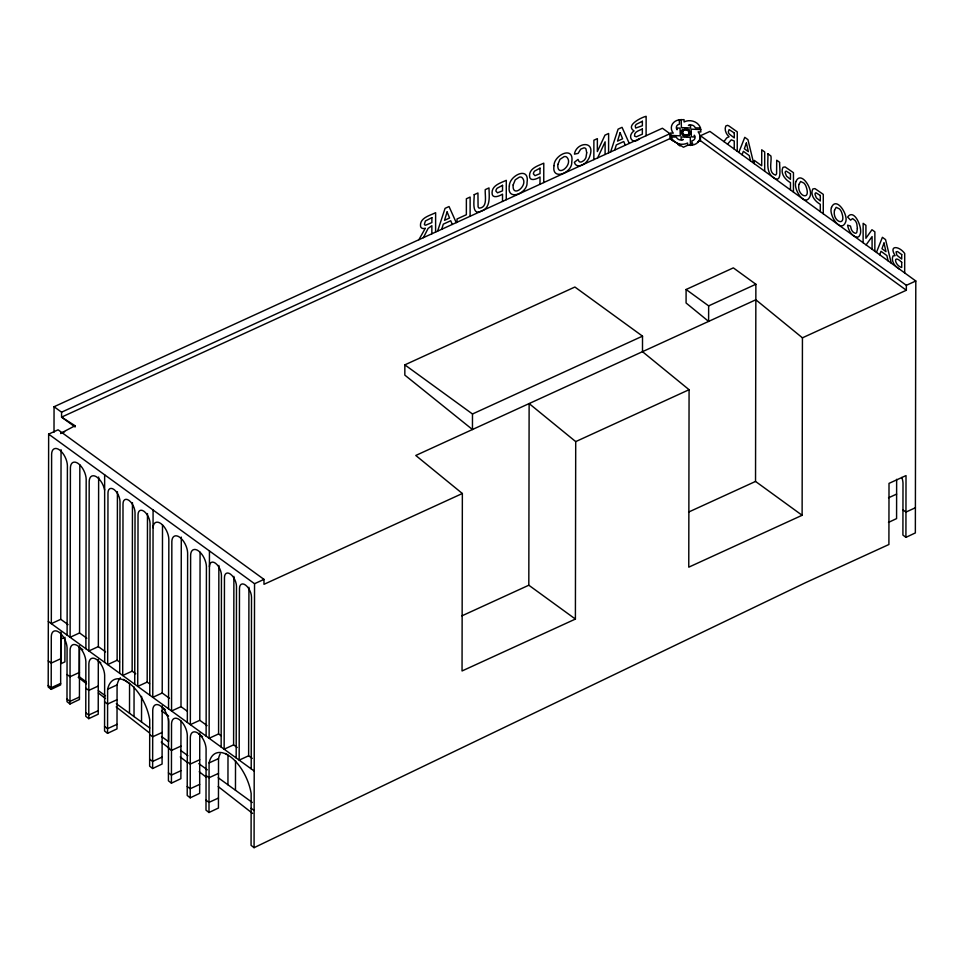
<?xml version="1.0" encoding="UTF-8"?>
<svg xmlns="http://www.w3.org/2000/svg" width="964" height="964" viewBox="0 0 964 964"><rect width="100%" height="100%" fill="white"/><g stroke="black" fill="none" stroke-linecap="round" stroke-linejoin="round"><path stroke-width="1.45" d="M104.678 662.401L104.642 474.818M169.495 698.31L162.217 693.02L152.77 697.334L153.083 510.016M575.4 619.069L528.814 585.22L529.128 403.579L575.713 441.608L575.4 619.069L462.045 670.968L462.358 493.508L263.979 584.317L263.991 579.388L58.093 429.811L48.646 434.137L48.2 687.007L51.2 689.356L60.648 684.886L60.744 632.131M51.2 689.356L51.297 636.457A12.689 6.459 65.4 0 1 59.202 632.324A12.689 6.459 65.4 0 1 67.082 647.916L66.986 701.647L69.986 703.985L79.434 699.515L79.53 645.784M54.008 432.221L54.056 406.736L662.413 128.236L669.932 133.695L669.92 138.623L673.294 141.081M68.046 624.612L60.768 619.31L61.057 449.742M61.178 633.119L61.13 663.606L64.901 661.87L64.95 637.228M54.056 406.736L61.563 412.194L61.563 417.123L75.084 426.956L75.084 425.739L61.563 417.123L669.92 138.623L683.44 147.227L687.633 145.311L692.116 145.166A10.652 8.796 11.5 0 0 698.129 131.851L700.876 131.972L700.479 128.019A10.652 8.796 11.5 0 0 684.091 121.958L684.042 119.644L679.283 119.813A10.652 8.796 11.5 0 0 673.27 133.14L670.522 133.02L671.197 136.948A10.652 8.796 11.5 0 0 687.585 143.009L687.633 145.311M67.106 635.107L67.396 465.528A12.689 6.459 65.4 0 0 59.527 449.935A12.689 6.459 65.4 0 0 51.622 454.068L51.321 623.636L254.207 771.043M69.986 703.985L70.083 650.11A12.689 6.459 65.4 0 1 77.988 645.976A12.689 6.459 65.4 0 1 85.868 661.569L85.772 716.312L88.772 718.662L98.22 714.191L98.316 659.424M86.832 638.252L79.554 632.962L79.843 464.889M85.892 648.748L86.182 479.18A12.689 6.459 65.4 0 0 78.313 463.588A12.689 6.459 65.4 0 0 70.408 467.709L70.107 637.288L79.554 632.962M88.772 718.662L88.869 663.75A12.689 6.459 65.4 0 1 96.774 659.629A12.689 6.459 65.4 0 1 104.654 675.222L104.558 730.989L107.558 733.339L117.005 728.868L117.078 684.91A34.788 17.713 65.4 0 1 120.38 677.752M105.618 651.905L98.34 646.615L98.641 477.035M107.558 733.339L107.631 689.236L117.078 684.91M119.536 662.003L117.126 660.256L117.415 491.724M119.705 673.318L120.006 501.774A9.652 4.916 65.4 0 0 114.005 489.519A9.652 4.916 65.4 0 0 107.98 493.038L107.679 664.582L117.126 660.256M129.513 713.288L129.562 683.705L123.573 679.355M135.767 673.8L132.152 671.173L132.454 502.642M134.02 716.553L134.068 686.983M134.731 684.235L135.032 512.691A9.652 4.916 65.4 0 0 129.031 500.437A9.652 4.916 65.4 0 0 123.006 503.955L122.705 675.499L132.152 671.173M141.527 722.012L141.575 696.382M149.589 683.838L147.179 682.09L147.48 513.559M149.757 695.152L150.059 523.609A9.652 4.916 65.4 0 0 144.058 511.354A9.652 4.916 65.4 0 0 138.033 514.872L137.732 686.416L147.179 682.09M162.193 705.829L162.085 764.042L152.637 768.513L152.746 710.155A12.689 6.459 65.4 0 1 160.651 706.034A12.689 6.459 65.4 0 1 168.519 721.614L168.423 780.816L171.423 783.154L180.87 778.695L180.979 720.964M162.217 693.02L162.506 524.934M168.543 708.805L168.845 539.225A12.689 6.459 65.4 0 0 160.964 523.633A12.689 6.459 65.4 0 0 153.059 527.766M168.628 718.891L168.58 741.665L161.53 736.544M171.423 783.154L171.532 723.807A12.689 6.459 65.4 0 1 179.437 719.674A12.689 6.459 65.4 0 1 187.305 735.267L187.209 795.469L190.209 797.818L199.656 793.36L199.765 733.122M187.064 711.071L181.003 706.66L181.292 537.093M187.329 722.446L187.631 552.878A12.689 6.459 65.4 0 0 179.762 537.285A12.689 6.459 65.4 0 0 171.845 541.407L171.556 710.986L181.003 706.66M190.209 797.818L190.318 737.448A12.689 6.459 65.4 0 1 198.223 733.327A12.689 6.459 65.4 0 1 206.091 748.92L205.995 810.146L208.995 812.495L218.442 808.037L218.527 758.608A34.788 17.713 65.4 0 1 220.178 753.884M207.067 725.603L199.789 720.313L200.078 552.239M206.115 736.098L206.417 566.519A12.689 6.459 65.4 0 0 198.548 550.938A12.689 6.459 65.4 0 0 190.631 555.059L190.342 724.639L199.789 720.313M208.995 812.495L209.08 762.934L218.527 758.608M209.453 550.962L209.128 738.279L218.575 733.953L220.973 735.701M218.575 733.953L218.864 565.422M221.154 747.016L221.443 575.472A9.652 4.916 65.4 0 0 215.454 563.217A9.652 4.916 65.4 0 0 209.429 566.736M227.95 784.792L227.998 755.222L225.576 753.462M237.204 747.498L233.601 744.871L233.891 576.339M235.469 790.263L235.517 760.68M236.18 757.933L236.481 586.389A9.652 4.916 65.4 0 0 230.48 574.134A9.652 4.916 65.4 0 0 224.455 577.653L224.154 749.197L233.601 744.871M252.231 758.415L248.628 755.8L248.929 587.257M251.206 768.85L251.508 597.306A9.652 4.916 65.4 0 0 245.507 585.052A9.652 4.916 65.4 0 0 239.482 588.57L239.18 760.114L248.628 755.8M462.358 493.508L415.773 455.466L755.848 299.78L802.434 337.822L906.341 290.248L700.442 140.66L700.454 135.731L709.902 131.405L915.8 280.994L915.354 532.923L905.919 537.358L906.015 475.589L889.013 483.374L888.904 544.503L805.591 582.654L254.074 847.681L254.544 583.714L48.646 434.137M404.844 364.862L404.832 375.117L472.456 429.522L472.481 413.99L404.844 364.862L574.893 287.019L642.518 336.147L642.494 351.679L689.079 389.709L688.766 567.169L802.12 515.282L802.434 337.822M431.848 233.782L431.86 225.697L428.088 228.444L423.389 237.662M435.595 232.071L435.632 212.683C430.04 215.55 419.665 217.719 420.509 226.082C420.69 228.456 423.461 229.058 425.329 228.227L418.894 239.711M457.02 222.262L457.032 218.997L466.359 214.719L466.383 198.765L470.131 197.042L470.107 216.273M502.509 201.44L502.521 194.126C499.448 196.15 491.869 199.259 492.05 192.812C491.965 185.233 500.822 182.895 506.293 180.328L506.257 199.717M539.997 184.269L540.009 176.954C536.936 178.991 529.369 182.1 529.537 175.653C529.465 168.073 538.31 165.736 543.78 163.169L543.744 182.558M593.848 159.614L593.884 140.226L597.367 138.635L597.343 151.577L604.97 135.153L608.621 133.49L608.585 152.866M605.103 154.469L605.127 141.829L597.62 157.891M646.097 135.695L646.133 116.319C642.193 117.042 624.805 125.38 634.071 130.911C626.805 135.743 632.071 145.564 639.771 138.599M686.103 289.501L686.079 302.997L708.612 321.41L708.648 305.877L686.103 289.501L733.339 267.872L755.872 284.247L755.535 481.434L802.12 515.282M734.243 149.095L734.255 140.997L731.254 139.84L727.507 144.202M737.231 151.264L737.267 131.875L728.941 125.959L727.543 125.332L725.82 125.947C724.085 129.706 726.193 134.153 729.061 136.755L726.711 137.912L723.94 141.612M754.27 163.639L754.282 160.373L761.705 165.772L761.729 149.806L764.705 151.975L764.681 171.206M790.456 189.92L790.468 182.618C785.299 179.846 779.996 173.279 782.997 167.29L785.13 166.941L793.468 172.701L793.432 192.089M820.28 211.598L820.292 204.284C815.122 201.524 809.82 194.945 812.833 188.956L814.954 188.607L823.292 194.379L823.256 213.767M863.117 242.711L863.154 223.335L865.925 225.347L865.901 238.289L871.974 229.733L874.878 231.842L874.842 251.23M872.071 249.218L872.095 236.578L866.106 244.892M896.641 479.313L896.58 518.596L888.483 522.404M904.678 272.908L904.714 253.52C899.123 245.712 888.374 244.904 895.122 255.653L893.038 255.906C890.616 261.087 895.231 266.823 899.641 269.257M906.341 290.248L906.353 285.32L700.454 135.731M441.681 229.287L443.307 224.142L450.73 220.732L452.261 224.443M614.695 150.071L616.321 144.925L623.756 141.527L625.274 145.227M437.596 231.155L445.067 208.357L449.043 206.537L456.237 222.612M610.622 151.938L618.093 129.152L622.057 127.332L629.251 143.407M742.063 154.77L743.365 151.312L749.269 155.602L750.486 160.892M879.698 254.761L881 251.291L886.904 255.593L888.109 260.882M738.822 152.42L744.774 137.334L747.931 139.623L753.655 163.193M876.457 252.399L882.397 237.313L885.555 239.602L891.278 263.172M60.648 433.318L75.084 425.739M61.563 412.194L669.932 133.695M60.696 433.547L64.624 431.739M697.828 141.865L700.442 140.66L697.888 141.588M472.481 413.99L642.518 336.147M708.648 305.877L755.872 284.247M60.768 619.31L51.321 623.636L48.321 621.455M61.166 638.951L63.684 637.807M60.696 658.749L51.249 663.075L48.248 660.894M98.34 646.615L88.893 650.941L89.194 481.361A12.689 6.459 65.4 0 1 96.099 476.59A12.689 6.459 65.4 0 1 104.63 489.989M254.544 583.714L263.991 579.388M906.353 285.32L915.8 280.994M575.713 441.608L689.079 389.709M79.482 672.402L70.035 676.728L67.034 674.535M60.66 683.404L51.213 687.718L48.2 685.537M98.268 686.043L88.821 690.369L85.82 688.188M79.446 697.044L69.998 701.37L66.986 699.189M117.054 699.695L107.606 704.021L104.606 701.84M98.232 710.697L88.784 715.023L85.772 712.842M117.018 724.338L107.57 728.664L104.558 726.482M162.145 732.447L152.698 736.773L149.697 734.592M461.889 615.863L528.814 585.22M688.609 512.065L755.535 481.434M180.931 746.1L171.484 750.426L168.483 748.245M162.097 757.101L152.649 761.427L149.649 759.234M199.717 759.74L190.27 764.066L187.269 761.885M180.883 770.742L171.435 775.068L168.435 772.887M218.503 773.393L209.055 777.719L206.055 775.538M199.668 784.395L190.221 788.721L187.221 786.54M218.454 798.047L209.007 802.361L206.007 800.18M888.519 497.81L896.616 494.098M915.402 507.751L905.955 512.077L902.955 509.884M690.2 144.383L692.767 143.455M686.958 136.647L687.826 136.117L687.163 135.153L684.332 135.068L683.922 135.924L684.826 136.526L685.585 135.418L683.38 134.117L682.138 134.345L682.307 135.273L683.862 134.803L682.295 132.502L681.199 132.574L681.066 133.502L682.657 133.574L682.753 131.405L681.03 130.935L682.09 132.116L683.789 130.116L682.235 129.297L682.259 130.381L683.368 130.562L685.537 129.501L684.717 128.308L684.103 129.598L687.127 129.959L687.79 129.248L687.091 128.465L685.982 128.959L686.428 129.851L688.754 130.971L689.525 129.851L687.814 130.152L689.224 132.309L690.345 132.381L690.646 131.502L688.874 131.574L688.995 133.948L690.573 134.141L690.501 133.201L689.405 132.948L687.91 134.864L689.489 135.635L688.754 134.309L686.139 135.466L686.971 137.201M700.479 128.019L695.345 127.85A4.615 3.82 11.5 0 0 688.404 125.404L690.525 125.501L690.586 128.031L681.403 127.61L681.199 119.464M671.197 136.948L676.33 137.105A4.615 3.82 11.5 0 0 683.271 139.563L681.15 139.467L681.09 136.924L690.272 137.346L690.477 145.504M700.888 129.598L691.152 129.152L691.345 136.852L694.381 136.984L694.333 135.213A4.615 3.82 11.5 0 1 691.923 140.865L692.116 145.166M670.51 135.382L680.235 135.828L680.054 128.14L677.017 128.007L677.065 129.766A4.615 3.82 11.5 0 1 679.475 124.115L679.283 119.813M677.812 144.347L680.066 145.986M82.808 649.736L79.217 647.133L79.156 676.704L86.35 681.934M98.388 661.063L100.786 662.81M161.723 707.07L165.326 709.697M198.873 734.062L202.512 736.701M161.566 710.914L168.628 716.035M98.34 690.646L105.534 695.863M116.319 703.708L149.769 728.001M180.605 750.402L187.896 755.692M198.813 763.633L207.308 769.802M218.238 777.743L252.291 802.482M251.134 808.29L254.147 810.471M905.919 537.358L902.907 535.068L903.003 483.265A12.689 6.459 65.4 0 0 901.822 477.445M152.637 768.513L149.637 766.163L149.721 719.807A34.788 17.713 65.4 0 0 128.718 682.825A34.788 17.713 65.4 0 0 107.631 689.236M254.074 847.681L251.074 845.344L251.158 793.505A34.788 17.713 65.4 0 0 230.155 756.523A34.788 17.713 65.4 0 0 209.08 762.934M78.205 677.27L86.519 683.753M98.376 693.02L105.498 698.575M116.174 706.913L149.396 732.845M161.253 742.111L169.568 748.594M180.244 756.921L187.353 762.488M199.223 771.742L206.344 777.297M218.201 786.564L252.604 813.423M431.872 217.671L431.872 222.6L425.727 225.166A2.579 1.651 -54 0 1 424.389 224.311L425.401 220.973L431.872 217.671M474.192 194.692C474.457 199.367 471.059 216.37 481.337 211.128C491.146 207.838 489.073 195.788 489.001 187.92L485.254 189.631C484.711 195.246 488.206 207.742 479.06 208.152L478.084 206.923L477.939 192.981L474.192 194.692M502.533 185.329L502.521 190.836L497.508 192.824L495.918 191.101A3.073 1.964 -54 0 1 497.183 188.209L502.533 185.329M540.021 168.17L540.021 173.665L534.996 175.665L533.405 173.93A3.073 1.964 -54 0 1 534.683 171.05L540.021 168.17M642.361 128.971L642.349 134.153L636.312 136.804L634.553 136.117C633.697 131.67 639.494 130.538 642.361 128.971M642.373 121.259L642.361 125.742L635.674 128.043L635.24 125.91L636.192 124.38L642.373 121.259M734.279 132.984L734.267 137.9L729.374 134.117A2.579 1.313 65.4 0 1 728.314 131.863L729.121 129.586L734.279 132.984M767.91 153.806C768.308 161.639 765.609 172.496 773.586 177.677C782.828 184.413 779.093 165.868 779.695 162.362L776.707 160.205L776.574 173.857L775.659 175.111C767.621 172.93 772.044 161.566 770.899 155.975L767.91 153.806M790.48 173.821L790.468 179.316L786.479 176.111L785.214 172.737A3.073 1.567 65.4 0 1 786.226 171.158L790.48 173.821M820.304 195.487L820.292 200.982L816.303 197.789L815.038 194.403A3.073 1.567 65.4 0 1 816.05 192.836L820.304 195.487M901.702 262.292L901.702 267.474C894.688 265.727 892.447 253.243 901.702 262.292M901.726 254.58L901.714 259.063L896.906 255.267L896.05 251.857L897.46 251.544L901.726 254.58M857.382 228.396L856.803 232.312A5.29 2.687 65.4 0 1 855.201 233.228L853.743 232.553A4.796 2.446 65.4 0 1 851.296 229.227L850.477 226.058L847.585 225.166C848.477 230.324 851.73 236.722 857.538 237.18A10.471 5.326 65.4 0 0 859.972 234.662C863.274 228.89 854.2 207.501 847.633 217.081L850.585 220.141L852.61 218.575L855.189 220.623A5.362 2.723 65.4 0 1 856.815 223.853L857.382 228.396M586.702 152.758L585.979 157.409A5.29 3.374 -54 0 1 583.967 160.41L582.123 161.639A4.796 3.061 -54 0 1 579.051 161.494L578.014 159.422L574.375 162.289C576.026 168.772 584.268 165.085 586.895 161.325A10.471 6.688 -54 0 0 589.956 155.65C595.378 139.961 576.219 142.371 574.436 154.144L578.147 153.372L580.689 149.179L583.943 147.854A5.362 3.422 -54 0 1 585.979 148.974L586.702 152.758M798.951 184.437C796.445 196.041 811.833 202.03 805.928 186.112A5.88 2.988 65.4 0 0 803.843 183.027L800.602 181.497L798.951 184.437M834.511 210.273C832.004 221.877 847.392 227.865 841.488 211.947A5.88 2.988 65.4 0 0 839.403 208.863L836.162 207.332L834.511 210.273M513.161 184.919C511.836 199.211 529.585 184.787 521.946 177.509A5.88 3.76 -54 0 0 519.307 177.159L515.246 179.834L513.161 184.919M557.867 164.446C556.541 178.75 574.291 164.314 566.651 157.048A5.88 3.76 -54 0 0 564.012 156.698L559.951 159.373L557.867 164.446M795.915 181.654C792.782 188.896 805.109 207.983 810.001 196.403C813.291 189.221 800.723 169.821 795.915 181.654M831.486 207.477C828.341 214.731 840.668 233.818 845.561 222.238C848.85 215.056 836.282 195.656 831.486 207.477M509.353 186.076C506.462 201.825 527.85 193.378 527.055 182.485C529.802 165.483 509.028 175.677 509.353 186.076M554.059 165.615C551.167 181.365 572.556 172.905 571.76 162.024C574.508 145.022 553.734 155.204 554.059 165.615M447.091 211.947L444.524 220.322L449.586 217.997L447.091 211.947M620.105 132.743L617.538 141.118L622.599 138.792L620.105 132.743M746.377 143.021L744.329 148.733L748.365 151.673L746.377 143.021M884.012 243.012L881.964 248.724L885.988 251.652L884.012 243.012"/></g></svg>
